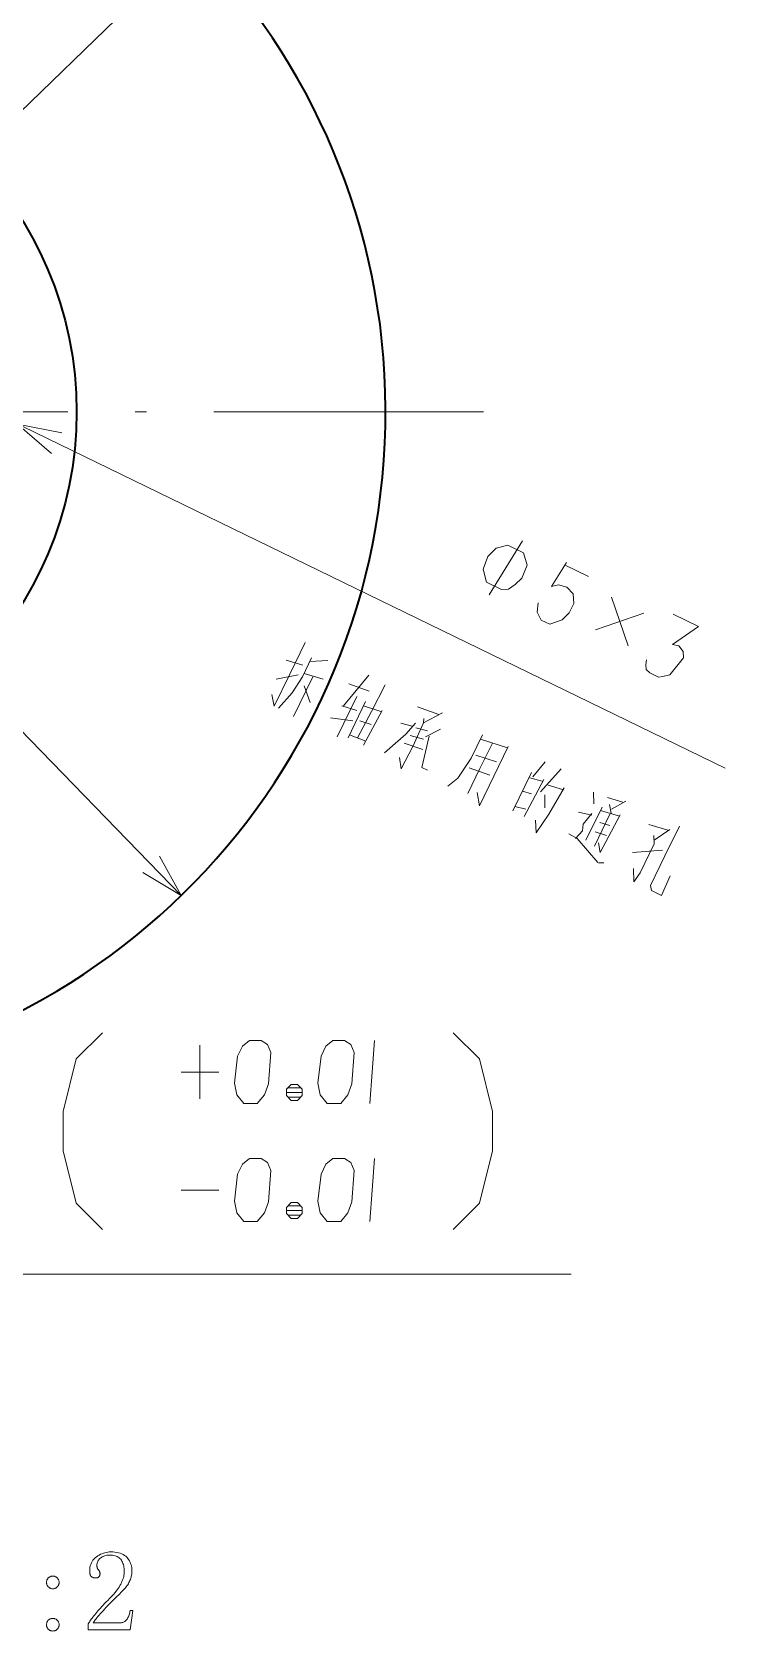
# Model space of a CAD drawing. Extents: x 0 to 297, y 0 to 210.
# Drawn here: x 61.3 to 92.1, y 85.7 to 156.8 of the extents above; entities that cross this region are included whole.
import ezdxf

# ---------------------------------------------------------------- set-up
doc = ezdxf.new("R2010")
doc.units = 0
doc.linetypes.add('DASHDOT', pattern=[18.5, 12, -3, 0.5, -3])

msp = doc.modelspace()

# ---------------------------------------------------------------- linework, layer by layer
at = {"color": 255, "lineweight": 13}
for p, q in [((42.444, 135.583), (89.339, 180.958)), ((16.881, 170.942), (67.918, 118.437)), ((53.887, 142.682), (92.114, 124.096)), ((40.508, 101.58), (85.265, 101.58))]:
    msp.add_line(p, q, dxfattribs=at)
at = {"color": 255, "linetype": 'DASHDOT', "lineweight": 13}
msp.add_line((81.366, 139.949), (12.649, 139.949), dxfattribs=at)
at = {"color": 255, "lineweight": 13}
for points in [[(62.596, 139.023), (60.632, 139.402), (62.143, 138.092)], [(81.619, 131.812), (82.357, 133.01), (83.095, 134.208)], [(83.801, 131.452), (83.758, 131.044), (83.934, 130.686), (84.312, 130.502), (84.873, 130.697), (85.183, 131.013), (85.382, 131.422), (85.361, 131.86), (85.076, 132.155), (84.7, 132.26), (84.387, 132.178), (85.064, 133.25)], [(85.003, 133.124), (86.042, 132.619)], [(87.8, 129.546), (87.056, 131.698)], [(86.352, 130.25), (88.504, 130.994)], [(88.621, 128.913), (88.592, 128.694), (88.61, 128.491), (88.768, 128.336), (89.146, 128.152), (89.349, 128.17), (89.662, 128.252), (90.264, 129.01), (90.245, 129.292), (90.054, 129.54), (89.772, 129.599), (90.937, 130.395), (89.804, 130.946)], [(73.429, 129.689), (72.74, 128.273), (72.051, 126.856)], [(73.33, 128.687), (72.576, 128.897)], [(73.718, 129.004), (73.305, 128.154)], [(74.439, 128.887), (73.641, 128.846)], [(72.132, 128.063), (73.116, 128.246)], [(73.305, 128.154), (72.843, 127.444)], [(73.774, 128.159), (72.917, 126.397)], [(73.381, 128.311), (74.229, 128.055)], [(76.262, 128.234), (75.135, 126.875)], [(72.051, 126.856), (71.952, 127.372)], [(72.843, 127.444), (72.24, 126.765)], [(73.387, 127.764), (73.646, 127.015)], [(75.374, 127.848), (76.27, 127.53)], [(76.987, 127.804), (76.374, 126.623), (75.761, 125.442)], [(75.725, 127.289), (74.853, 125.494)], [(75.057, 126.874), (75.732, 126.663)], [(75.338, 125.453), (76.119, 127.058)], [(76.027, 126.869), (76.797, 126.612)], [(76.859, 126.659), (76.031, 125.116)], [(79.381, 126.484), (78.422, 126.833)], [(75.549, 126.207), (74.562, 126.337)], [(75.862, 126.21), (76.365, 126.043)], [(78.197, 125.97), (77.679, 126.105)], [(78.337, 126.097), (77.904, 125.607)], [(78.697, 126.116), (78.223, 125.062)], [(79.537, 126.564), (78.697, 126.116)], [(78.71, 126.304), (78.697, 126.116)], [(75.4, 125.579), (76.123, 125.305)], [(77.904, 125.607), (76.958, 124.782)], [(77.83, 125.214), (78.663, 124.926)], [(78.689, 125.381), (78.108, 125.546)], [(78.355, 125.893), (78.873, 125.758)], [(78.954, 125.524), (78.625, 124.128)], [(79.451, 125.827), (78.782, 125.491)], [(79.777, 123.295), (80.227, 123.66), (80.812, 124.543), (81.317, 125.582)], [(80.672, 122.976), (81.208, 124.078), (81.759, 125.211)], [(81.225, 125.393), (82.434, 125)], [(77.702, 124.07), (77.634, 124.571)], [(78.223, 125.062), (77.702, 124.07)], [(81.029, 124.671), (81.94, 124.384)], [(82.465, 125.063), (81.822, 123.74), (81.18, 122.418), (81.079, 123.012)], [(78.625, 124.128), (78.877, 124.005)], [(81.65, 123.786), (80.722, 124.12)], [(83.495, 123.9), (82.669, 122.2)], [(84.116, 124.376), (83.56, 123.713)], [(84.824, 124.071), (83.896, 123.043)], [(83.098, 123.082), (83.506, 122.961)], [(83.173, 121.955), (84.047, 123.593)], [(83.969, 123.514), (83.42, 123.664)], [(84.237, 123.345), (84.881, 123.148)], [(84.267, 122.046), (84.959, 123.227)], [(82.761, 122.389), (83.248, 122.269)], [(84.101, 122.905), (84.092, 122.326)], [(86.643, 122.37), (85.924, 120.89)], [(86.26, 123.023), (86.282, 122.506)], [(86.889, 122.795), (87.564, 122.583)], [(86.971, 122.483), (87.053, 122.092)], [(87.705, 122.632), (87.067, 122.28)], [(83.713, 121.226), (83.675, 121.789)], [(83.713, 121.226), (84.267, 122.046)], [(86.192, 122.083), (85.806, 121.609), (85.778, 121.311), (85.454, 120.963)], [(85.597, 122.139), (86.193, 122.005)], [(86.991, 122.045), (86.303, 120.628)], [(87.445, 122.018), (86.556, 120.349), (86.489, 120.771)], [(86.541, 121.68), (86.981, 121.544)], [(86.567, 122.212), (87.415, 121.956)], [(85.169, 121.179), (85.532, 120.964), (86.452, 119.894)], [(86.342, 121.271), (86.845, 121.104)], [(88.718, 121.594), (89.566, 121.338)], [(90.081, 121.516), (89.438, 120.194), (88.795, 118.871)], [(88.943, 121.096), (88.962, 120.736)], [(89.66, 121.37), (88.961, 120.893)], [(87.996, 120.35), (89.326, 120.443)], [(88.962, 120.736), (88.335, 119.446)], [(66.201, 119.462), (67.918, 118.437), (66.943, 120.184)], [(86.483, 119.879), (86.718, 119.882)], [(88.058, 119.035), (88.035, 119.63)], [(88.335, 119.446), (88.058, 119.035)], [(88.795, 118.871), (88.845, 118.653)], [(89.285, 118.439), (89.667, 119.304)], [(88.845, 118.653), (89.285, 118.439)], [(64.405, 112.33), (63.238, 111.163), (62.655, 108.83), (62.655, 107.08), (63.238, 104.746), (64.405, 103.58)], [(68.745, 111.77), (68.745, 110.58), (68.745, 109.39)], [(76.515, 111.98), (76.41, 110.58), (76.305, 109.18)], [(80.015, 103.58), (81.181, 104.746), (81.765, 107.08), (81.765, 108.83), (81.181, 111.163), (80.015, 112.33)], [(67.905, 110.58), (69.585, 110.58)], [(73.295, 109.67), (72.595, 109.67)], [(72.665, 109.88), (73.225, 109.88)], [(72.665, 109.46), (73.225, 109.46)], [(76.515, 106.73), (76.41, 105.33), (76.305, 103.93)], [(67.905, 105.33), (69.585, 105.33)], [(72.665, 104.63), (73.225, 104.63)], [(73.295, 104.42), (72.595, 104.42)], [(72.665, 104.21), (73.225, 104.21)]]:
    msp.add_lwpolyline(points, dxfattribs=at)
for points in [[(81.503, 132.374), (82.164, 132.053), (82.477, 132.056), (82.772, 132.263), (83.066, 132.548), (83.31, 133.13), (83.148, 133.676), (82.455, 134.013), (81.924, 133.882), (81.553, 133.518), (81.355, 132.952)], [(71.3, 109.18), (71.615, 109.565), (71.79, 110.055), (71.895, 111.455), (71.755, 111.805), (71.475, 111.98), (70.95, 111.98), (70.635, 111.735), (70.425, 111.28), (70.285, 110.09), (70.39, 109.565), (70.705, 109.18)], [(75.01, 109.18), (75.325, 109.565), (75.5, 110.055), (75.605, 111.455), (75.465, 111.805), (75.185, 111.98), (74.66, 111.98), (74.345, 111.735), (74.135, 111.28), (73.995, 110.09), (74.1, 109.565), (74.415, 109.18)], [(72.805, 109.32), (73.085, 109.32), (73.295, 109.53), (73.295, 109.81), (73.085, 110.02), (72.805, 110.02), (72.595, 109.81), (72.595, 109.53)], [(71.3, 103.93), (71.615, 104.315), (71.79, 104.805), (71.895, 106.205), (71.755, 106.555), (71.475, 106.73), (70.95, 106.73), (70.635, 106.485), (70.425, 106.03), (70.285, 104.84), (70.39, 104.315), (70.705, 103.93)], [(75.01, 103.93), (75.325, 104.315), (75.5, 104.805), (75.605, 106.205), (75.465, 106.555), (75.185, 106.73), (74.66, 106.73), (74.345, 106.485), (74.135, 106.03), (73.995, 104.84), (74.1, 104.315), (74.415, 103.93)], [(72.805, 104.07), (73.085, 104.07), (73.295, 104.28), (73.295, 104.56), (73.085, 104.77), (72.805, 104.77), (72.595, 104.56), (72.595, 104.28)], [(65.379, 88.351), (65.378, 88.421), (65.373, 88.488), (65.365, 88.552), (65.354, 88.612), (65.339, 88.669), (65.322, 88.722), (65.301, 88.772), (65.277, 88.818), (65.25, 88.861), (65.219, 88.901), (65.186, 88.937), (65.149, 88.969), (65.109, 88.998), (65.066, 89.023), (65.019, 89.044), (64.97, 89.061), (64.917, 89.074), (64.861, 89.083), (64.802, 89.089), (64.739, 89.091), (64.692, 89.09), (64.646, 89.086), (64.602, 89.079), (64.558, 89.07), (64.517, 89.059), (64.476, 89.044), (64.438, 89.027), (64.4, 89.008), (64.364, 88.986), (64.329, 88.961), (64.297, 88.934), (64.268, 88.906), (64.243, 88.877), (64.22, 88.846), (64.202, 88.814), (64.186, 88.78), (64.174, 88.745), (64.166, 88.708), (64.161, 88.67), (64.159, 88.631), (64.16, 88.607), (64.162, 88.585), (64.166, 88.563), (64.17, 88.541), (64.177, 88.521), (64.184, 88.501), (64.194, 88.483), (64.204, 88.465), (64.216, 88.447), (64.229, 88.431), (64.243, 88.415), (64.254, 88.399), (64.265, 88.383), (64.274, 88.367), (64.282, 88.351), (64.288, 88.335), (64.293, 88.319), (64.296, 88.303), (64.299, 88.287), (64.299, 88.271), (64.299, 88.252), (64.297, 88.233), (64.295, 88.216), (64.291, 88.199), (64.287, 88.184), (64.281, 88.169), (64.275, 88.156), (64.267, 88.143), (64.259, 88.132), (64.249, 88.121), (64.239, 88.112), (64.227, 88.103), (64.215, 88.096), (64.201, 88.089), (64.187, 88.084), (64.171, 88.079), (64.155, 88.076), (64.137, 88.073), (64.119, 88.072), (64.099, 88.071), (64.076, 88.072), (64.053, 88.074), (64.032, 88.077), (64.011, 88.082), (63.992, 88.089), (63.973, 88.096), (63.956, 88.105), (63.939, 88.116), (63.924, 88.128), (63.909, 88.141), (63.896, 88.156), (63.884, 88.173), (63.874, 88.191), (63.864, 88.211), (63.857, 88.234), (63.85, 88.257), (63.846, 88.283), (63.842, 88.311), (63.84, 88.34), (63.839, 88.371), (63.842, 88.453), (63.851, 88.531), (63.866, 88.605), (63.887, 88.675), (63.914, 88.741), (63.947, 88.803), (63.986, 88.861), (64.031, 88.915), (64.082, 88.965), (64.139, 89.011), (64.2, 89.053), (64.261, 89.09), (64.323, 89.123), (64.386, 89.152), (64.449, 89.176), (64.514, 89.196), (64.579, 89.211), (64.645, 89.222), (64.712, 89.229), (64.779, 89.231), (64.873, 89.229), (64.961, 89.221), (65.045, 89.209), (65.123, 89.193), (65.197, 89.171), (65.265, 89.145), (65.329, 89.113), (65.387, 89.077), (65.441, 89.037), (65.489, 88.991), (65.533, 88.942), (65.572, 88.89), (65.607, 88.836), (65.636, 88.78), (65.662, 88.721), (65.682, 88.66), (65.699, 88.596), (65.71, 88.53), (65.717, 88.462), (65.719, 88.391), (65.718, 88.343), (65.715, 88.295), (65.709, 88.247), (65.702, 88.199), (65.692, 88.151), (65.68, 88.103), (65.665, 88.055), (65.649, 88.007), (65.63, 87.959), (65.609, 87.911), (65.586, 87.863), (65.56, 87.816), (65.532, 87.769), (65.5, 87.722), (65.467, 87.676), (65.43, 87.63), (65.392, 87.585), (65.35, 87.54), (65.306, 87.495), (65.259, 87.451), (65.146, 87.341), (65.038, 87.235), (64.936, 87.134), (64.838, 87.037), (64.747, 86.944), (64.66, 86.855), (64.58, 86.77), (64.504, 86.689), (64.434, 86.613), (64.369, 86.541), (64.31, 86.473), (64.255, 86.41), (64.206, 86.352), (64.161, 86.298), (64.122, 86.249), (64.087, 86.204), (64.058, 86.164), (64.033, 86.128), (64.014, 86.097), (63.999, 86.071), (65.179, 86.071), (65.215, 86.072), (65.249, 86.077), (65.282, 86.084), (65.314, 86.093), (65.344, 86.106), (65.374, 86.121), (65.402, 86.14), (65.429, 86.161), (65.455, 86.184), (65.479, 86.211), (65.502, 86.24), (65.524, 86.273), (65.544, 86.308), (65.562, 86.345), (65.579, 86.386), (65.594, 86.429), (65.608, 86.476), (65.62, 86.525), (65.63, 86.576), (65.639, 86.631), (65.759, 86.631), (65.639, 85.771), (63.779, 85.771), (63.779, 86.031), (63.801, 86.068), (63.824, 86.107), (63.851, 86.148), (63.88, 86.191), (63.912, 86.236), (63.946, 86.283), (63.983, 86.332), (64.022, 86.383), (64.065, 86.436), (64.109, 86.491), (64.157, 86.548), (64.207, 86.607), (64.261, 86.668), (64.317, 86.731), (64.377, 86.796), (64.439, 86.863), (64.505, 86.932), (64.573, 87.003), (64.645, 87.076), (64.719, 87.151), (64.785, 87.219), (64.848, 87.285), (64.907, 87.351), (64.962, 87.417), (65.014, 87.481), (65.062, 87.545), (65.107, 87.607), (65.148, 87.669), (65.185, 87.731), (65.219, 87.791), (65.25, 87.851), (65.277, 87.909), (65.301, 87.967), (65.322, 88.025), (65.339, 88.081), (65.354, 88.137), (65.365, 88.191), (65.373, 88.245), (65.378, 88.299)], [(62.479, 87.871), (62.478, 87.847), (62.476, 87.825), (62.472, 87.803), (62.466, 87.781), (62.459, 87.761), (62.45, 87.741), (62.44, 87.723), (62.428, 87.705), (62.414, 87.687), (62.399, 87.671), (62.383, 87.656), (62.366, 87.642), (62.348, 87.63), (62.329, 87.62), (62.309, 87.611), (62.289, 87.604), (62.268, 87.598), (62.246, 87.594), (62.223, 87.592), (62.199, 87.591), (62.176, 87.592), (62.153, 87.594), (62.131, 87.598), (62.11, 87.604), (62.089, 87.611), (62.07, 87.62), (62.051, 87.63), (62.033, 87.642), (62.016, 87.656), (61.999, 87.671), (61.984, 87.687), (61.97, 87.705), (61.958, 87.723), (61.948, 87.741), (61.939, 87.761), (61.932, 87.781), (61.926, 87.803), (61.922, 87.825), (61.92, 87.847), (61.919, 87.871), (61.92, 87.895), (61.922, 87.917), (61.926, 87.939), (61.932, 87.961), (61.939, 87.981), (61.948, 88.001), (61.958, 88.019), (61.97, 88.037), (61.984, 88.055), (61.999, 88.071), (62.016, 88.086), (62.033, 88.1), (62.051, 88.112), (62.07, 88.122), (62.089, 88.131), (62.11, 88.138), (62.131, 88.144), (62.153, 88.148), (62.176, 88.15), (62.199, 88.151), (62.223, 88.15), (62.246, 88.148), (62.268, 88.144), (62.289, 88.138), (62.309, 88.131), (62.329, 88.122), (62.348, 88.112), (62.366, 88.1), (62.383, 88.086), (62.399, 88.071), (62.414, 88.055), (62.428, 88.037), (62.44, 88.019), (62.45, 88.001), (62.459, 87.981), (62.466, 87.961), (62.472, 87.939), (62.476, 87.917), (62.478, 87.895)], [(62.479, 85.991), (62.478, 85.967), (62.476, 85.945), (62.472, 85.923), (62.466, 85.901), (62.459, 85.881), (62.45, 85.861), (62.44, 85.843), (62.428, 85.825), (62.414, 85.807), (62.399, 85.791), (62.383, 85.776), (62.366, 85.762), (62.348, 85.75), (62.329, 85.74), (62.309, 85.731), (62.289, 85.724), (62.268, 85.718), (62.246, 85.714), (62.223, 85.712), (62.199, 85.711), (62.176, 85.712), (62.153, 85.714), (62.131, 85.718), (62.11, 85.724), (62.089, 85.731), (62.07, 85.74), (62.051, 85.75), (62.033, 85.762), (62.016, 85.776), (61.999, 85.791), (61.984, 85.807), (61.97, 85.825), (61.958, 85.843), (61.948, 85.861), (61.939, 85.881), (61.932, 85.901), (61.926, 85.923), (61.922, 85.945), (61.92, 85.967), (61.919, 85.991), (61.92, 86.015), (61.922, 86.037), (61.926, 86.059), (61.932, 86.081), (61.939, 86.101), (61.948, 86.121), (61.958, 86.139), (61.97, 86.157), (61.984, 86.175), (61.999, 86.191), (62.016, 86.206), (62.033, 86.22), (62.051, 86.232), (62.07, 86.242), (62.089, 86.251), (62.11, 86.258), (62.131, 86.264), (62.153, 86.268), (62.176, 86.27), (62.199, 86.271), (62.223, 86.27), (62.246, 86.268), (62.268, 86.264), (62.289, 86.258), (62.309, 86.251), (62.329, 86.242), (62.348, 86.232), (62.366, 86.22), (62.383, 86.206), (62.399, 86.191), (62.414, 86.175), (62.428, 86.157), (62.44, 86.139), (62.45, 86.121), (62.459, 86.101), (62.466, 86.081), (62.472, 86.059), (62.476, 86.037), (62.478, 86.015)]]:
    msp.add_lwpolyline(points, close=True, dxfattribs=at)
at = {"color": 7, "lineweight": 35}
msp.add_circle((47.008, 139.949), 16.25, dxfattribs=at)
msp.add_arc((47.008, 139.949), 30, 92.3875, 87.6125, dxfattribs=at)

doc.saveas('drawing.dxf')
